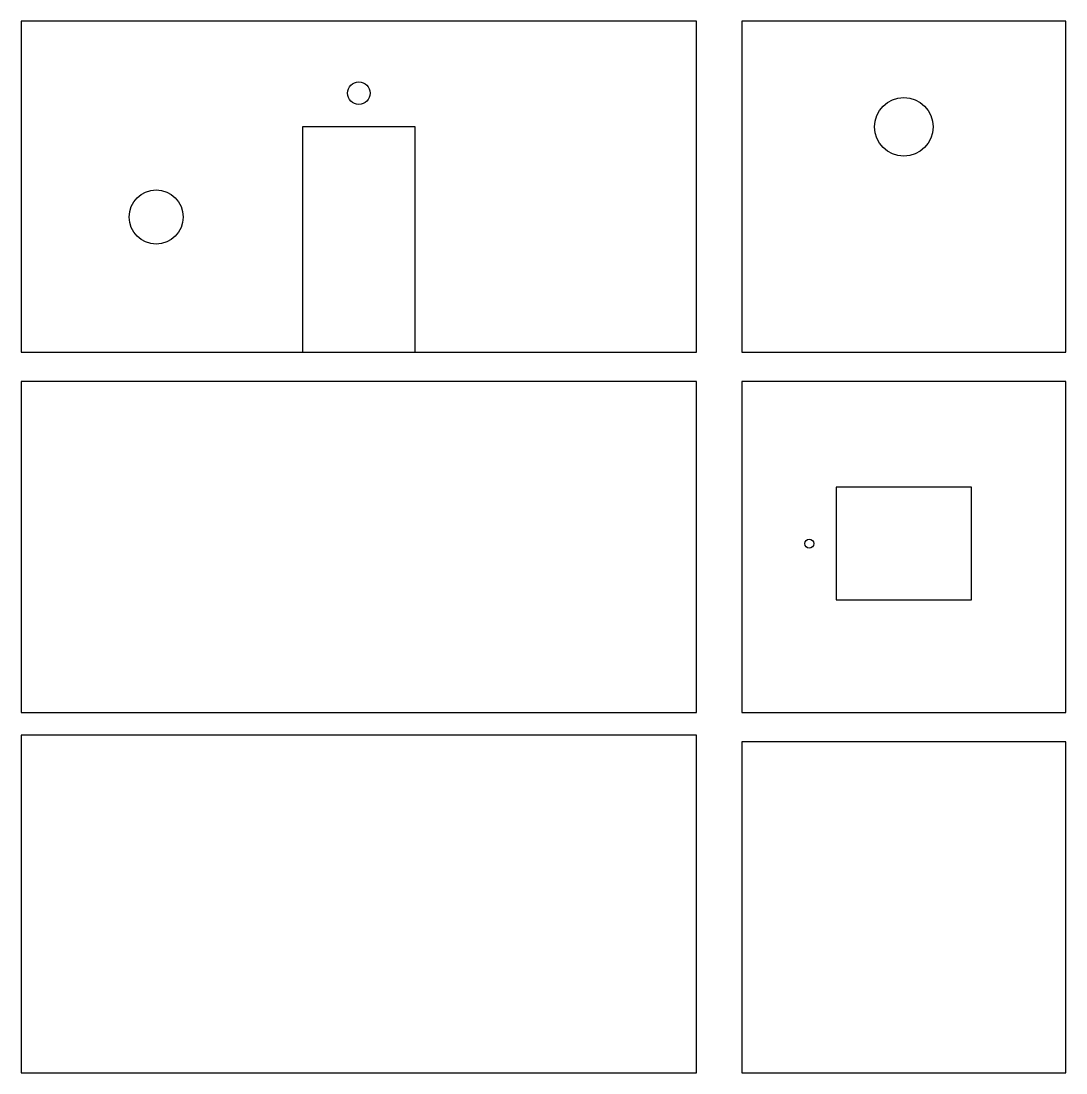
# Model space of a CAD drawing. Header units: millimetres. Extents: x 0 to 464, y 0 to 467.
import ezdxf

# ---------------------------------------------------------------- set-up
doc = ezdxf.new("R2010")
doc.units = ezdxf.units.MM

msp = doc.modelspace()

# ---------------------------------------------------------------- linework, layer by layer
for points in [[(0, 320), (300, 320), (300, 467), (0, 467), (0, 320)], [(320, 320), (464, 320), (464, 467), (320, 467), (320, 320)], [(125, 320), (175, 320), (175, 420), (125, 420), (125, 320)], [(0, 160), (300, 160), (300, 307), (0, 307), (0, 160)], [(320, 160), (464, 160), (464, 307), (320, 307), (320, 160)], [(362, 210), (422, 210), (422, 260), (362, 260), (362, 210)], [(0, 0), (300, 0), (300, 150), (0, 150), (0, 0)], [(320, 0), (464, 0), (464, 147), (320, 147), (320, 0)]]:
    msp.add_lwpolyline(points, close=True)
for centre, radius in [((150, 435), 5), ((392, 420), 13), ((60, 380), 12), ((350, 235), 2)]:
    msp.add_circle(centre, radius)

doc.saveas('drawing.dxf')
